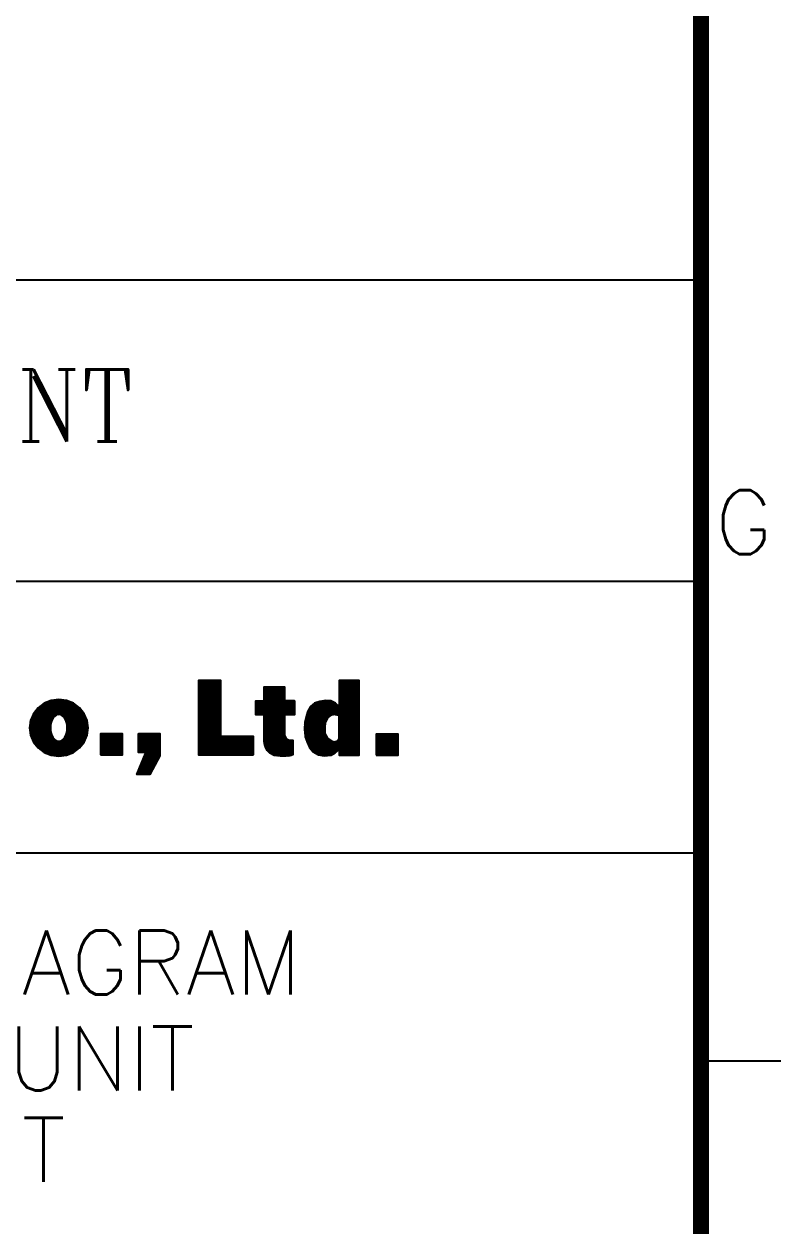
# Model space of a CAD drawing. Header units: millimetres. Extents: x 911 to 1762, y 136 to 743.
# Drawn here: x 1711.9 to 1761.6, y 206.8 to 285.8 of the extents above; entities that cross this region are included whole.
import ezdxf
from ezdxf.enums import TextEntityAlignment as Align

# ---------------------------------------------------------------- set-up
doc = ezdxf.new("R2010")
doc.units = ezdxf.units.MM
doc.header["$LTSCALE"] = 10
for name, color, linetype in [('2', 2, 'Continuous'), ('DIM', 7, 'Continuous'), ('DWGLMT', 6, 'Continuous')]:
    doc.layers.add(name, color=color, linetype=linetype)
doc.styles.add('ROMANC', font='romanc', dxfattribs={"height": 1.5})
doc.styles.add('S3', font='SIMPLEX')
doc.styles.get("Standard").update_dxf_attribs({"font": 'simplex.shx'})

# ---------------------------------------------------------------- blocks, each defined once
blk = doc.blocks.new('*X22')
at = {"color": 0, "linetype": 'Continuous'}
for p, q in [((180.205, 97.827), (180.253, 97.875)), ((180.205, 97.738), (180.342, 97.875)), ((180.205, 97.65), (180.43, 97.875)), ((180.205, 97.562), (180.518, 97.875)), ((180.205, 97.473), (180.607, 97.875)), ((180.205, 97.385), (180.695, 97.875)), ((180.205, 97.296), (180.784, 97.875)), ((180.205, 97.208), (180.872, 97.875)), ((180.205, 97.12), (180.96, 97.875)), ((180.205, 97.031), (181.049, 97.875)), ((180.205, 96.943), (181.137, 97.875)), ((180.205, 96.854), (181.225, 97.875)), ((180.205, 96.766), (181.314, 97.875)), ((180.205, 96.678), (181.402, 97.875)), ((180.205, 96.589), (181.491, 97.875)), ((180.205, 96.501), (181.579, 97.875)), ((180.205, 96.412), (181.667, 97.875)), ((180.205, 96.324), (181.756, 97.875)), ((180.205, 96.236), (181.842, 97.873)), ((180.205, 96.147), (181.842, 97.784)), ((180.205, 96.059), (181.842, 97.696)), ((180.205, 95.971), (181.842, 97.608)), ((180.205, 95.882), (181.842, 97.519)), ((180.205, 95.794), (181.842, 97.431)), ((180.205, 95.705), (181.842, 97.342)), ((189.966, 95.302), (192.015, 97.351)), ((190.533, 97.814), (190.595, 97.875)), ((190.533, 97.726), (190.683, 97.875)), ((190.533, 97.637), (190.771, 97.875)), ((190.533, 97.549), (190.86, 97.875)), ((190.533, 97.461), (190.948, 97.875)), ((190.533, 97.372), (191.037, 97.875)), ((190.533, 97.284), (191.125, 97.875)), ((190.533, 97.195), (191.213, 97.875)), ((190.533, 97.107), (191.302, 97.875)), ((190.533, 97.019), (191.39, 97.875)), ((190.533, 96.93), (191.479, 97.875)), ((190.533, 96.842), (191.567, 97.875)), ((190.533, 96.753), (191.655, 97.875)), ((190.533, 96.665), (191.744, 97.875)), ((190.533, 96.577), (191.832, 97.875)), ((190.533, 96.488), (191.92, 97.875)), ((190.533, 96.4), (192.009, 97.875)), ((190.533, 96.312), (192.015, 97.793)), ((190.533, 96.223), (192.015, 97.704)), ((190.533, 96.135), (192.015, 97.616)), ((190.533, 96.046), (192.015, 97.528)), ((190.533, 95.958), (192.015, 97.439)), ((167.769, 94.407), (169.815, 96.453)), ((167.773, 94.322), (169.917, 96.466)), ((167.783, 94.244), (169.996, 96.457)), ((167.783, 94.509), (169.714, 96.44)), ((167.794, 94.167), (170.075, 96.447)), ((167.797, 94.611), (169.613, 96.427)), ((167.805, 94.089), (170.153, 96.437)), ((167.815, 94.011), (170.231, 96.427)), ((180.205, 95.617), (181.842, 97.254)), ((180.205, 95.529), (181.842, 97.166)), ((180.205, 95.44), (181.842, 97.077)), ((180.205, 95.352), (181.842, 96.989)), ((180.205, 95.263), (181.842, 96.901)), ((180.205, 95.175), (181.842, 96.812)), ((180.205, 95.087), (181.842, 96.724)), ((180.205, 94.998), (181.842, 96.635)), ((180.205, 94.91), (181.842, 96.547)), ((180.205, 94.822), (181.842, 96.459)), ((190.1, 95.347), (192.015, 97.262)), ((190.197, 95.357), (192.015, 97.174)), ((190.27, 95.341), (192.015, 97.086)), ((190.342, 95.325), (192.015, 96.997)), ((190.414, 95.309), (192.015, 96.909)), ((190.487, 95.293), (192.015, 96.82)), ((190.533, 95.251), (192.015, 96.732)), ((190.533, 95.162), (192.015, 96.644)), ((190.533, 95.074), (192.015, 96.555)), ((190.533, 94.986), (192.015, 96.467)), ((167.811, 94.713), (169.511, 96.414)), ((167.825, 94.816), (169.41, 96.401)), ((167.826, 93.933), (170.31, 96.417)), ((167.836, 93.855), (170.388, 96.407)), ((167.838, 94.918), (169.284, 96.363)), ((167.859, 93.79), (170.467, 96.397)), ((167.886, 93.728), (170.532, 96.375)), ((167.904, 95.072), (169.136, 96.304)), ((167.912, 93.666), (170.595, 96.349)), ((167.939, 93.604), (170.659, 96.324)), ((167.97, 95.226), (168.989, 96.245)), ((168.036, 95.381), (168.838, 96.183)), ((168.301, 95.734), (168.495, 95.928)), ((169.725, 95.302), (170.722, 96.299)), ((169.856, 95.345), (170.785, 96.273)), ((169.952, 95.352), (170.848, 96.248)), ((170.025, 95.337), (170.911, 96.223)), ((170.094, 95.318), (170.974, 96.197)), ((170.148, 95.283), (171.03, 96.165)), ((170.201, 95.248), (171.081, 96.127)), ((170.25, 95.208), (171.131, 96.09)), ((170.29, 95.16), (171.182, 96.052)), ((170.33, 95.111), (171.233, 96.014)), ((170.368, 95.061), (171.283, 95.977)), ((170.397, 95.002), (171.334, 95.939)), ((170.426, 94.942), (171.385, 95.901)), ((170.455, 94.883), (171.436, 95.864)), ((170.476, 94.816), (171.477, 95.817)), ((170.494, 94.746), (171.516, 95.768)), ((170.513, 94.676), (171.556, 95.718)), ((170.527, 94.601), (171.595, 95.669)), ((170.534, 94.52), (171.634, 95.62)), ((170.541, 94.438), (171.673, 95.57)), ((180.205, 94.733), (181.842, 96.37)), ((180.205, 94.645), (181.842, 96.282)), ((180.205, 94.556), (181.842, 96.193)), ((180.205, 94.468), (181.842, 96.105)), ((180.205, 94.38), (181.842, 96.017)), ((180.205, 94.291), (181.842, 95.928)), ((180.205, 94.203), (181.842, 95.84)), ((180.205, 94.114), (181.842, 95.751)), ((180.205, 94.026), (181.842, 95.663)), ((180.205, 93.938), (181.842, 95.575)), ((187.982, 94.291), (190.014, 96.322)), ((187.989, 94.386), (189.953, 96.35)), ((187.99, 94.21), (190.075, 96.295)), ((187.997, 94.482), (189.882, 96.367)), ((187.998, 94.13), (190.136, 96.267)), ((188.004, 94.577), (189.802, 96.376)), ((188.006, 94.049), (190.196, 96.24)), ((188.011, 94.673), (189.723, 96.385)), ((188.014, 93.969), (190.257, 96.212)), ((188.018, 94.768), (189.643, 96.394)), ((188.022, 93.888), (190.309, 96.175)), ((188.03, 93.808), (190.353, 96.131)), ((188.042, 94.88), (189.562, 96.4)), ((188.043, 93.732), (190.397, 96.087)), ((188.063, 93.664), (190.442, 96.043)), ((188.067, 94.994), (189.456, 96.383)), ((188.085, 93.598), (190.486, 95.999)), ((188.092, 95.107), (189.351, 96.366)), ((188.12, 95.224), (189.245, 96.349)), ((188.16, 95.352), (189.14, 96.332)), ((188.199, 95.48), (189.014, 96.295)), ((188.239, 95.608), (188.884, 96.253)), ((188.365, 95.822), (188.754, 96.211)), ((189.73, 95.155), (190.53, 95.955)), ((190.533, 94.897), (192.015, 96.378)), ((190.533, 94.809), (192.015, 96.29)), ((190.533, 94.721), (192.015, 96.202)), ((190.533, 94.632), (192.015, 96.113)), ((190.533, 94.544), (192.015, 96.025)), ((190.533, 94.455), (192.015, 95.937)), ((190.533, 94.367), (192.015, 95.848)), ((190.533, 94.279), (192.015, 95.76)), ((190.533, 94.19), (192.015, 95.671)), ((190.533, 94.102), (192.015, 95.583)), ((167.965, 93.542), (169.468, 95.045)), ((167.992, 93.481), (169.383, 94.872)), ((168.018, 93.419), (169.351, 94.751)), ((169.164, 92.443), (171.896, 95.175)), ((169.227, 92.417), (171.922, 95.113)), ((169.29, 92.392), (171.949, 95.051)), ((169.353, 92.367), (171.975, 94.989)), ((169.429, 92.354), (172.002, 94.927)), ((169.507, 92.344), (172.014, 94.851)), ((169.586, 92.334), (172.025, 94.774)), ((169.664, 92.324), (172.036, 94.696)), ((170.405, 93.772), (171.869, 95.237)), ((170.472, 93.928), (171.843, 95.299)), ((170.504, 94.048), (171.816, 95.361)), ((170.527, 94.16), (171.79, 95.422)), ((170.535, 94.256), (171.751, 95.472)), ((170.543, 94.353), (171.712, 95.521)), ((180.205, 93.849), (181.842, 95.486)), ((180.205, 93.761), (181.842, 95.398)), ((180.205, 93.672), (181.842, 95.31)), ((180.205, 93.584), (181.842, 95.221)), ((180.205, 93.496), (181.842, 95.133)), ((180.205, 93.407), (181.842, 95.044)), ((180.205, 93.319), (181.842, 94.956)), ((180.205, 93.231), (181.842, 94.868)), ((180.205, 93.142), (181.842, 94.779)), ((180.205, 93.054), (181.842, 94.691)), ((188.107, 93.531), (189.692, 95.116)), ((188.129, 93.465), (189.585, 94.921)), ((188.151, 93.399), (189.505, 94.753)), ((188.173, 93.333), (189.499, 94.659)), ((189.373, 92.322), (192.015, 94.964)), ((189.45, 92.311), (192.015, 94.876)), ((189.551, 92.324), (192.015, 94.787)), ((189.651, 92.336), (192.015, 94.699)), ((190.498, 93.536), (192.015, 95.053)), ((190.533, 94.013), (192.015, 95.495)), ((190.533, 93.925), (192.015, 95.406)), ((190.533, 93.837), (192.015, 95.318)), ((190.533, 93.748), (192.015, 95.229)), ((190.533, 93.66), (192.015, 95.141)), ((168.045, 93.357), (169.319, 94.631)), ((168.08, 93.303), (169.311, 94.535)), ((168.119, 93.254), (169.303, 94.438)), ((168.158, 93.204), (169.301, 94.348)), ((168.197, 93.155), (169.308, 94.266)), ((168.236, 93.106), (169.315, 94.184)), ((168.275, 93.057), (169.325, 94.106)), ((168.314, 93.007), (169.343, 94.036)), ((168.353, 92.958), (169.362, 93.966)), ((168.392, 92.909), (169.38, 93.896)), ((168.442, 92.87), (169.408, 93.836)), ((168.492, 92.832), (169.437, 93.777)), ((169.743, 92.314), (172.046, 94.618)), ((169.821, 92.304), (172.057, 94.54)), ((169.899, 92.294), (172.067, 94.462)), ((169.994, 92.301), (172.078, 94.385)), ((170.095, 92.314), (172.066, 94.284)), ((170.197, 92.327), (172.052, 94.182)), ((170.298, 92.339), (172.038, 94.079)), ((170.399, 92.352), (172.024, 93.977)), ((170.51, 92.375), (172.01, 93.875)), ((172.995, 93.887), (173.048, 93.941)), ((172.995, 93.799), (173.137, 93.941)), ((172.995, 93.711), (173.225, 93.941)), ((172.995, 93.622), (173.314, 93.941)), ((172.995, 93.534), (173.402, 93.941)), ((172.995, 93.445), (173.49, 93.941)), ((172.995, 93.357), (173.579, 93.941)), ((172.995, 93.269), (173.667, 93.941)), ((172.995, 93.18), (173.756, 93.941)), ((172.995, 93.092), (173.844, 93.941)), ((172.995, 93.003), (173.932, 93.941)), ((172.995, 92.915), (174.021, 93.941)), ((172.995, 92.827), (174.109, 93.941)), ((172.995, 92.738), (174.198, 93.941)), ((172.995, 92.65), (174.286, 93.941)), ((172.995, 92.562), (174.374, 93.941)), ((172.995, 92.473), (174.463, 93.941)), ((173.005, 92.395), (174.551, 93.941)), ((173.093, 92.395), (174.606, 93.907)), ((173.182, 92.395), (174.606, 93.819)), ((175.792, 93.945), (175.814, 93.967)), ((175.792, 93.856), (175.903, 93.967)), ((175.792, 93.768), (175.991, 93.967)), ((175.792, 93.679), (176.079, 93.967)), ((175.792, 93.591), (176.168, 93.967)), ((175.792, 93.503), (176.256, 93.967)), ((175.792, 93.414), (176.345, 93.967)), ((175.792, 93.326), (176.433, 93.967)), ((175.792, 93.237), (176.521, 93.967)), ((175.792, 93.149), (176.61, 93.967)), ((175.792, 93.061), (176.698, 93.967)), ((175.792, 92.972), (176.787, 93.967)), ((175.792, 92.884), (176.875, 93.967)), ((175.792, 92.796), (176.963, 93.967)), ((175.792, 92.707), (177.052, 93.967)), ((175.792, 92.619), (177.14, 93.967)), ((175.837, 92.575), (177.229, 93.967)), ((175.925, 92.575), (177.317, 93.967)), ((176.014, 92.575), (177.351, 93.913)), ((176.102, 92.575), (177.351, 93.824)), ((180.205, 92.965), (181.842, 94.602)), ((180.205, 92.877), (181.842, 94.514)), ((180.205, 92.789), (181.842, 94.426)), ((180.205, 92.7), (181.842, 94.337)), ((180.205, 92.612), (181.842, 94.249)), ((180.205, 92.523), (181.842, 94.161)), ((180.205, 92.435), (181.842, 94.072)), ((180.253, 92.395), (181.842, 93.984)), ((180.341, 92.395), (181.842, 93.895)), ((180.429, 92.395), (181.842, 93.807)), ((186.509, 93.967), (186.51, 93.967)), ((188.202, 93.273), (189.494, 94.565)), ((188.231, 93.214), (189.488, 94.471)), ((188.261, 93.155), (189.484, 94.378)), ((188.29, 93.096), (189.487, 94.293)), ((188.32, 93.037), (189.49, 94.207)), ((188.349, 92.978), (189.493, 94.122)), ((188.381, 92.922), (189.496, 94.037)), ((188.421, 92.873), (189.505, 93.957)), ((188.46, 92.824), (189.535, 93.899)), ((188.499, 92.775), (189.565, 93.841)), ((188.539, 92.726), (189.595, 93.782)), ((189.752, 92.348), (192.015, 94.611)), ((189.853, 92.361), (192.015, 94.522)), ((189.954, 92.374), (192.015, 94.434)), ((190.164, 92.495), (192.015, 94.346)), ((190.533, 92.776), (192.015, 94.257)), ((190.533, 92.688), (192.015, 94.169)), ((190.533, 92.599), (192.015, 94.08)), ((190.533, 92.511), (192.015, 93.992)), ((190.533, 92.422), (192.015, 93.904)), ((190.568, 92.369), (192.015, 93.815)), ((168.543, 92.794), (169.466, 93.717)), ((168.594, 92.757), (169.5, 93.663)), ((168.645, 92.719), (169.54, 93.615)), ((168.695, 92.681), (169.581, 93.567)), ((168.746, 92.644), (169.624, 93.522)), ((168.797, 92.606), (169.678, 93.487)), ((168.848, 92.569), (169.731, 93.452)), ((168.911, 92.544), (169.794, 93.426)), ((168.975, 92.519), (169.867, 93.411)), ((169.038, 92.493), (169.95, 93.405)), ((169.101, 92.468), (170.061, 93.429)), ((170.657, 92.434), (171.962, 93.739)), ((170.805, 92.493), (171.896, 93.584)), ((170.952, 92.552), (171.83, 93.43)), ((171.232, 92.744), (171.658, 93.169)), ((173.27, 92.395), (174.606, 93.731)), ((173.358, 92.395), (174.606, 93.642)), ((173.447, 92.395), (174.606, 93.554)), ((173.535, 92.395), (174.606, 93.466)), ((173.623, 92.395), (174.606, 93.377)), ((173.712, 92.395), (174.606, 93.289)), ((173.8, 92.395), (174.606, 93.2)), ((173.889, 92.395), (174.606, 93.112)), ((173.977, 92.395), (174.606, 93.024)), ((174.065, 92.395), (174.606, 92.935)), ((175.865, 91.454), (177.351, 92.94)), ((175.925, 91.602), (177.351, 93.029)), ((175.985, 91.75), (177.351, 93.117)), ((176.044, 91.899), (177.351, 93.206)), ((176.104, 92.047), (177.351, 93.294)), ((176.164, 92.195), (177.351, 93.382)), ((176.19, 92.575), (177.351, 93.736)), ((176.223, 92.343), (177.351, 93.471)), ((176.279, 92.575), (177.351, 93.648)), ((176.283, 92.491), (177.351, 93.559)), ((180.518, 92.395), (181.858, 93.735)), ((180.606, 92.395), (181.946, 93.735)), ((180.695, 92.395), (182.035, 93.735)), ((180.783, 92.395), (182.123, 93.735)), ((180.871, 92.395), (182.211, 93.735)), ((180.96, 92.395), (182.3, 93.735)), ((181.048, 92.395), (182.388, 93.735)), ((181.137, 92.395), (182.477, 93.735)), ((181.225, 92.395), (182.565, 93.735)), ((181.313, 92.395), (182.653, 93.735)), ((181.402, 92.395), (182.742, 93.735)), ((181.49, 92.395), (182.83, 93.735)), ((181.578, 92.395), (182.919, 93.735)), ((181.667, 92.395), (183.007, 93.735)), ((181.755, 92.395), (183.095, 93.735)), ((181.844, 92.395), (183.184, 93.735)), ((181.932, 92.395), (183.272, 93.735)), ((182.02, 92.395), (183.361, 93.735)), ((182.109, 92.395), (183.449, 93.735)), ((182.197, 92.395), (183.537, 93.735)), ((182.286, 92.395), (183.626, 93.735)), ((182.374, 92.395), (183.714, 93.735)), ((182.462, 92.395), (183.802, 93.735)), ((182.551, 92.395), (183.891, 93.735)), ((182.639, 92.395), (183.979, 93.735)), ((182.727, 92.395), (184.068, 93.735)), ((182.816, 92.395), (184.156, 93.735)), ((182.904, 92.395), (184.232, 93.723)), ((182.993, 92.395), (184.232, 93.634)), ((183.081, 92.395), (184.232, 93.546)), ((183.169, 92.395), (184.232, 93.458)), ((183.258, 92.395), (184.232, 93.369)), ((183.346, 92.395), (184.232, 93.281)), ((183.435, 92.395), (184.232, 93.192)), ((183.523, 92.395), (184.232, 93.104)), ((183.611, 92.395), (184.232, 93.016)), ((183.7, 92.395), (184.232, 92.927)), ((188.578, 92.677), (189.626, 93.724)), ((188.617, 92.628), (189.656, 93.666)), ((188.668, 92.589), (189.688, 93.61)), ((188.723, 92.557), (189.741, 93.575)), ((188.779, 92.524), (189.794, 93.54)), ((188.835, 92.492), (189.848, 93.504)), ((188.891, 92.459), (189.901, 93.469)), ((188.947, 92.427), (189.959, 93.439)), ((189.003, 92.394), (190.023, 93.414)), ((189.072, 92.375), (190.086, 93.389)), ((189.147, 92.362), (190.15, 93.364)), ((189.222, 92.349), (190.248, 93.374)), ((189.298, 92.335), (190.369, 93.407)), ((190.657, 92.369), (192.015, 93.727)), ((190.745, 92.369), (192.015, 93.638)), ((190.833, 92.369), (192.015, 93.55)), ((190.922, 92.369), (192.015, 93.462)), ((191.01, 92.369), (192.015, 93.373)), ((191.099, 92.369), (192.015, 93.285)), ((191.187, 92.369), (192.015, 93.196)), ((191.275, 92.369), (192.015, 93.108)), ((191.364, 92.369), (192.015, 93.02)), ((191.452, 92.369), (192.015, 92.931)), ((174.154, 92.395), (174.606, 92.847)), ((174.242, 92.395), (174.606, 92.758)), ((174.331, 92.395), (174.606, 92.67)), ((174.419, 92.395), (174.606, 92.582)), ((174.507, 92.395), (174.606, 92.493)), ((174.596, 92.395), (174.606, 92.405)), ((175.686, 91.01), (177.351, 92.675)), ((175.716, 90.951), (177.351, 92.587)), ((175.746, 91.158), (177.351, 92.764)), ((175.804, 90.951), (177.351, 92.498)), ((175.805, 91.306), (177.351, 92.852)), ((175.893, 90.951), (177.351, 92.41)), ((175.981, 90.951), (177.351, 92.322)), ((176.069, 90.951), (177.256, 92.138)), ((183.788, 92.395), (184.232, 92.839)), ((183.877, 92.395), (184.232, 92.75)), ((183.965, 92.395), (184.232, 92.662)), ((184.053, 92.395), (184.232, 92.574)), ((184.142, 92.395), (184.232, 92.485)), ((184.23, 92.395), (184.232, 92.397)), ((191.541, 92.369), (192.015, 92.843)), ((191.629, 92.369), (192.015, 92.755)), ((191.717, 92.369), (192.015, 92.666)), ((191.806, 92.369), (192.015, 92.578)), ((191.894, 92.369), (192.015, 92.489)), ((191.982, 92.369), (192.015, 92.401)), ((176.158, 90.951), (177.155, 91.948)), ((176.246, 90.951), (177.054, 91.759)), ((176.335, 90.951), (176.953, 91.57)), ((176.423, 90.951), (176.853, 91.381)), ((176.511, 90.951), (176.752, 91.192)), ((176.6, 90.951), (176.651, 91.003))]:
    blk.add_line(p, q, dxfattribs=at)
blk = doc.blocks.new('*X21')
at = {"color": 0, "linetype": 'Continuous'}
for p, q in [((184.421, 95.414), (186.403, 97.396)), ((184.421, 95.502), (186.315, 97.396)), ((184.421, 95.59), (186.226, 97.396)), ((184.421, 95.679), (186.138, 97.396)), ((184.428, 95.333), (186.492, 97.396)), ((184.516, 95.333), (186.51, 97.326)), ((185.018, 96.364), (186.05, 97.396)), ((185.018, 96.453), (185.961, 97.396)), ((185.018, 96.541), (185.873, 97.396)), ((185.018, 96.63), (185.784, 97.396)), ((185.018, 96.718), (185.696, 97.396)), ((185.018, 96.806), (185.608, 97.396)), ((185.018, 96.895), (185.519, 97.396)), ((185.018, 96.983), (185.431, 97.396)), ((185.018, 97.072), (185.342, 97.396)), ((185.018, 97.16), (185.254, 97.396)), ((185.018, 97.248), (185.166, 97.396)), ((185.018, 97.337), (185.077, 97.396)), ((184.605, 95.333), (186.51, 97.237)), ((184.693, 95.333), (186.51, 97.149)), ((184.782, 95.333), (186.51, 97.061)), ((184.87, 95.333), (186.51, 96.972)), ((184.958, 95.333), (186.51, 96.884)), ((185.018, 95.304), (186.51, 96.795)), ((185.018, 95.215), (186.51, 96.707)), ((185.018, 95.127), (186.51, 96.619)), ((185.018, 95.039), (186.51, 96.53)), ((185.018, 94.95), (186.51, 96.442)), ((184.421, 95.767), (185.017, 96.363)), ((184.421, 95.855), (184.929, 96.363)), ((184.421, 95.944), (184.84, 96.363)), ((184.421, 96.032), (184.752, 96.363)), ((184.421, 96.121), (184.663, 96.363)), ((184.421, 96.209), (184.575, 96.363)), ((184.421, 96.297), (184.487, 96.363)), ((185.018, 94.155), (187.227, 96.363)), ((185.018, 94.243), (187.138, 96.363)), ((185.018, 94.332), (187.05, 96.363)), ((185.018, 94.42), (186.962, 96.363)), ((185.018, 94.508), (186.873, 96.363)), ((185.018, 94.597), (186.785, 96.363)), ((185.018, 94.685), (186.696, 96.363)), ((185.018, 94.773), (186.608, 96.363)), ((185.018, 94.862), (186.52, 96.363)), ((185.018, 94.066), (187.253, 96.301)), ((185.018, 93.978), (187.253, 96.213)), ((185.018, 93.89), (187.253, 96.125)), ((186.549, 95.333), (187.253, 96.036)), ((186.638, 95.333), (187.253, 95.948)), ((186.726, 95.333), (187.253, 95.859)), ((186.815, 95.333), (187.253, 95.771)), ((186.903, 95.333), (187.253, 95.683)), ((186.991, 95.333), (187.253, 95.594)), ((185.018, 93.801), (186.51, 95.293)), ((185.018, 93.713), (186.51, 95.204)), ((185.018, 93.624), (186.51, 95.116)), ((185.018, 93.536), (186.51, 95.028)), ((185.018, 93.448), (186.51, 94.939)), ((185.025, 93.367), (186.51, 94.851)), ((185.037, 93.289), (186.51, 94.762)), ((185.048, 93.212), (186.51, 94.674)), ((187.08, 95.333), (187.253, 95.506)), ((187.168, 95.333), (187.253, 95.418)), ((185.064, 93.14), (186.51, 94.586)), ((185.081, 93.069), (186.51, 94.497)), ((185.099, 92.999), (186.51, 94.409)), ((185.129, 92.94), (186.51, 94.321)), ((185.158, 92.881), (186.51, 94.232)), ((185.188, 92.822), (186.51, 94.144)), ((185.217, 92.763), (186.51, 94.055)), ((185.248, 92.705), (186.509, 93.967)), ((185.292, 92.661), (186.512, 93.881)), ((185.337, 92.618), (186.527, 93.807)), ((185.382, 92.574), (186.551, 93.743)), ((185.427, 92.531), (186.582, 93.686)), ((185.48, 92.495), (186.619, 93.635)), ((185.539, 92.466), (186.663, 93.59)), ((185.597, 92.436), (186.713, 93.551)), ((185.656, 92.406), (186.769, 93.519)), ((185.715, 92.377), (186.832, 93.493)), ((185.777, 92.35), (186.91, 93.484)), ((185.856, 92.341), (186.999, 93.484)), ((185.934, 92.331), (187.087, 93.484)), ((186.013, 92.321), (187.143, 93.451)), ((186.091, 92.311), (187.143, 93.363)), ((186.17, 92.302), (187.143, 93.275)), ((186.252, 92.295), (187.143, 93.186)), ((186.338, 92.293), (187.143, 93.098)), ((186.425, 92.292), (187.143, 93.009)), ((186.512, 92.29), (187.143, 92.921)), ((186.599, 92.288), (187.143, 92.833)), ((186.691, 92.293), (187.143, 92.744)), ((186.792, 92.305), (187.143, 92.656)), ((186.892, 92.317), (187.143, 92.567)), ((187.011, 92.347), (187.143, 92.479)), ((187.134, 92.382), (187.143, 92.391))]:
    blk.add_line(p, q, dxfattribs=at)
blk = doc.blocks.new('*X23')
at = {"color": 0, "linetype": 'Continuous'}
for p, q in [((193.26, 92.409), (194.766, 93.915)), ((193.26, 92.497), (194.678, 93.915)), ((193.26, 92.586), (194.589, 93.915)), ((193.26, 92.674), (194.501, 93.915)), ((193.26, 92.763), (194.413, 93.915)), ((193.26, 92.851), (194.324, 93.915)), ((193.26, 92.939), (194.236, 93.915)), ((193.26, 93.028), (194.148, 93.915)), ((193.26, 93.116), (194.059, 93.915)), ((193.26, 93.205), (193.971, 93.915)), ((193.26, 93.293), (193.882, 93.915)), ((193.26, 93.381), (193.794, 93.915)), ((193.26, 93.47), (193.706, 93.915)), ((193.26, 93.558), (193.617, 93.915)), ((193.26, 93.647), (193.529, 93.915)), ((193.26, 93.735), (193.44, 93.915)), ((193.26, 93.823), (193.352, 93.915)), ((193.26, 93.912), (193.264, 93.915)), ((193.308, 92.369), (194.855, 93.915)), ((193.397, 92.369), (194.871, 93.843)), ((193.485, 92.369), (194.871, 93.755)), ((193.573, 92.369), (194.871, 93.667)), ((193.662, 92.369), (194.871, 93.578)), ((193.75, 92.369), (194.871, 93.49)), ((193.839, 92.369), (194.871, 93.401)), ((193.927, 92.369), (194.871, 93.313)), ((194.015, 92.369), (194.871, 93.225)), ((194.104, 92.369), (194.871, 93.136)), ((194.192, 92.369), (194.871, 93.048)), ((194.281, 92.369), (194.871, 92.96)), ((194.369, 92.369), (194.871, 92.871)), ((194.457, 92.369), (194.871, 92.783)), ((194.546, 92.369), (194.871, 92.694)), ((194.634, 92.369), (194.871, 92.606)), ((194.723, 92.369), (194.871, 92.518)), ((194.811, 92.369), (194.871, 92.429))]:
    blk.add_line(p, q, dxfattribs=at)

msp = doc.modelspace()

# ---------------------------------------------------------------- linework, layer by layer
at = {"color": 6, "const_width": 1.05}
msp.add_lwpolyline([(911.089, 732.171), (1756.339, 732.171), (1756.339, 146.271), (911.089, 146.271), (911.089, 732.171)], dxfattribs=at)
at = {"layer": 'DIM', "color": 7}
msp.add_line((1756.339, 217.671), (1761.589, 217.671), dxfattribs=at)
at = {"layer": 'DWGLMT', "color": 6}
msp.add_line((1614.589, 268.972), (1756.339, 268.972), dxfattribs=at)
at = {"layer": 'DWGLMT'}
for p, q in [((1614.589, 249.171), (1756.339, 249.171)), ((1614.589, 231.321), (1756.339, 231.321))]:
    msp.add_line(p, q, dxfattribs=at)
at = {"layer": 'DWGLMT', "color": 7, "linetype": 'Continuous'}
for points in [[(1726.955, 237.768), (1726.955, 238.964), (1724.822, 238.964), (1724.822, 242.66), (1723.361, 242.66), (1723.361, 237.768)], [(1730.649, 238.25), (1730.881, 237.961), (1731.228, 237.759), (1731.605, 237.693), (1732.06, 237.749), (1732.068, 237.752), (1732.328, 237.903), (1732.579, 238.126), (1732.579, 237.745), (1733.901, 237.745), (1733.901, 242.66), (1732.579, 242.66), (1732.579, 240.943), (1732.357, 241.164), (1732.039, 241.309), (1731.72, 241.345), (1731.319, 241.28), (1730.971, 241.168), (1730.707, 240.933), (1730.534, 240.645), (1730.418, 240.27), (1730.335, 239.894), (1730.302, 239.462), (1730.347, 239.007), (1730.36, 238.942), (1730.476, 238.596)], [(1732.039, 238.711), (1732.259, 238.625), (1732.473, 238.682), (1732.579, 238.831), (1732.579, 240.345), (1732.241, 240.42), (1732.01, 240.342), (1731.836, 240.212), (1731.662, 239.894), (1731.642, 239.548), (1731.655, 239.173), (1731.82, 238.856)]]:
    msp.add_lwpolyline(points, close=True, dxfattribs=at)
for points in [[(1729.306, 238.74), (1729.553, 238.74), (1729.553, 237.759), (1729.35, 237.701), (1729.111, 237.672), (1728.727, 237.68), (1728.322, 237.73), (1728.037, 237.874), (1727.859, 238.048), (1727.729, 238.307), (1727.685, 238.48), (1727.657, 238.682), (1727.657, 240.39), (1727.123, 240.39), (1727.123, 241.31), (1727.657, 241.31), (1727.657, 242.232), (1728.988, 242.232)], [(1729.651, 241.31), (1728.988, 241.31), (1728.988, 242.232), (1728.988, 241.31), (1729.651, 241.31), (1729.651, 240.39), (1728.988, 240.39), (1728.988, 239.115)], [(1716.108, 239.539), (1716.043, 240.021), (1715.85, 240.471), (1715.544, 240.857), (1715.146, 241.153), (1714.682, 241.339), (1714.183, 241.402), (1713.685, 241.339), (1713.221, 241.153), (1712.822, 240.857), (1712.516, 240.471), (1712.324, 240.021), (1712.258, 239.539), (1712.324, 239.057), (1712.516, 238.608), (1712.822, 238.222), (1713.221, 237.926), (1713.685, 237.74), (1714.183, 237.676), (1714.682, 237.74), (1715.146, 237.926), (1715.544, 238.222), (1715.85, 238.608), (1716.043, 239.057), (1716.108, 239.539)], [(1714.74, 239.539), (1714.721, 239.765), (1714.665, 239.976), (1714.577, 240.157), (1714.462, 240.296), (1714.327, 240.384), (1714.183, 240.413), (1714.039, 240.384), (1713.905, 240.296), (1713.79, 240.157), (1713.701, 239.976), (1713.646, 239.765), (1713.627, 239.539), (1713.646, 239.313), (1713.701, 239.102), (1713.79, 238.921), (1713.905, 238.782), (1714.039, 238.695), (1714.183, 238.665), (1714.327, 238.695), (1714.462, 238.782), (1714.577, 238.921), (1714.665, 239.102), (1714.721, 239.313), (1714.74, 239.539)], [(1716.926, 237.768), (1718.364, 237.768), (1718.364, 239.148), (1716.926, 239.148), (1716.926, 237.768)], [(1719.423, 239.171), (1720.814, 239.171), (1720.814, 237.699), (1720.165, 236.48), (1719.307, 236.48), (1719.863, 237.86), (1719.863, 237.929), (1719.423, 237.929), (1719.423, 239.171)], [(1735.013, 237.745), (1736.451, 237.745), (1736.451, 239.125), (1735.013, 239.125), (1735.013, 237.745)]]:
    msp.add_lwpolyline(points, dxfattribs=at)
msp.add_lwpolyline([(1728.988, 239.115, 0.327854), (1729.306, 238.74, 0.327854)], format="xyb", dxfattribs=at)

# ---------------------------------------------------------------- block references
at = {"layer": 'DWGLMT', "color": 7, "linetype": 'Continuous', "xscale": 0.8924999999984777, "yscale": 0.8924999999984777, "zscale": 0.8925}
for name in ['*X22', '*X21', '*X23']:
    msp.add_blockref(name, (1562.528, 155.306), dxfattribs=at)

# ---------------------------------------------------------------- texts
at = {"layer": '2'}
for s, p in [('PIPING & INSTRUMENT DIAGRAM', (1685.464, 224.121)), ('VACUUM DISTILLATION UNIT', (1685.464, 217.821)), ('VR/VAC-1 PRODUCT', (1685.464, 211.521))]:
    msp.add_text(s, height=4.2, dxfattribs=at).set_placement(p, align=Align.MIDDLE)
at = {"layer": 'DIM', "color": 2, "style": 'S3'}
msp.add_text('G', height=4.2, dxfattribs=at).set_placement((1759.138, 253.042), align=Align.MIDDLE)
at = {"layer": 'DWGLMT', "color": 2, "style": 'ROMANC', "width": 0.9}
msp.add_text('LUBE BASE OIL PLANT', height=4.725, dxfattribs=at).set_placement((1685.464, 260.721), align=Align.MIDDLE)

doc.saveas('drawing.dxf')
